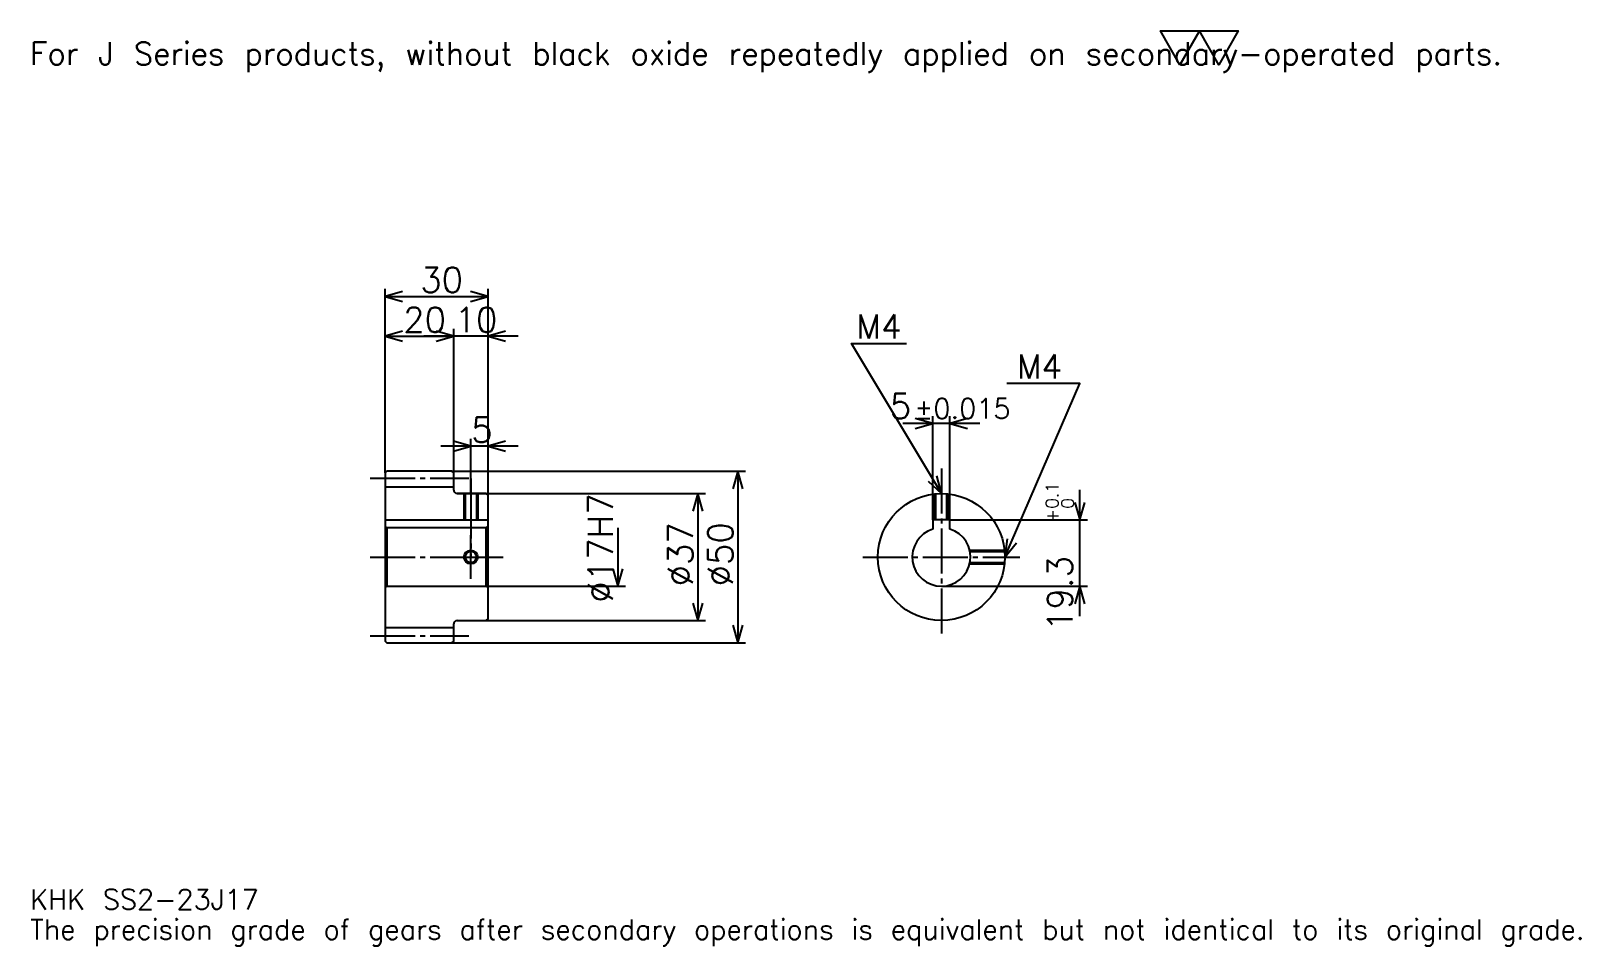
# Model space of a CAD drawing. Extents: x 15 to 466, y 5 to 272.
import ezdxf

# ---------------------------------------------------------------- set-up
doc = ezdxf.new("R2010")
doc.units = 0
doc.linetypes.add('DASHDOT', pattern=[17.478262, 13.108696, -1.456522, 1.456522, -1.456522])
doc.layers.get('0').update_dxf_attribs({"linetype": 'CONTINUOUS'})
doc.layers.add('DASHDOT', color=6, linetype='DASHDOT')
doc.styles.add('KANJI', font='TXT', dxfattribs={"bigfont": 'BIGFONT'})

msp = doc.modelspace()

# ---------------------------------------------------------------- linework, layer by layer
at = {"color": 5}
for p, q in [((117.978264, 143.706512), (117.978264, 196.869568)), ((117.978264, 194.684784), (147.978271, 194.684784)), ((147.978271, 143.706512), (147.978271, 196.869568)), ((137.978271, 143.706512), (137.978271, 185.217392)), ((117.978264, 183.032608), (137.978271, 183.032608)), ((156.717392, 183.032608), (129.239136, 183.032608)), ((277.586945, 129.506516), (277.586945, 159.782608)), ((282.586945, 129.506516), (282.586945, 159.782608)), ((291.32608, 157.597824), (268.847809, 157.597824)), ((156.717392, 150.989136), (134.239136, 150.989136)), ((142.978271, 143.706512), (142.978271, 153.17392)), ((117.978264, 143.206512), (117.978264, 143.706512)), ((137.478271, 143.706512), (147.978271, 143.706512)), ((137.978271, 143.206512), (137.978271, 143.706512)), ((142.978271, 137.206512), (142.978271, 143.706512)), ((142.978271, 137.206512), (142.978271, 143.706512)), ((147.978271, 143.706512), (222.989136, 143.706512)), ((147.978271, 136.706512), (147.978271, 143.706512)), ((220.804352, 143.706512), (220.804352, 93.70652)), ((138.978271, 137.206512), (147.978271, 137.206512)), ((147.978271, 137.206512), (211.33696, 137.206512)), ((209.152176, 137.206512), (209.152176, 100.20652)), ((320.434784, 101.467392), (320.434784, 138.245651)), ((185.847839, 127.20652), (185.847839, 110.20652)), ((282.586945, 129.506516), (322.619568, 129.506516)), ((147.978271, 110.20652), (188.032623, 110.20652)), ((280.086945, 110.20652), (322.619568, 110.20652)), ((138.978271, 100.20652), (147.978271, 100.20652)), ((147.978271, 100.20652), (211.33696, 100.20652)), ((137.478271, 93.70652), (147.978271, 93.70652)), ((147.978271, 93.70652), (222.989136, 93.70652))]:
    msp.add_line(p, q, dxfattribs=at)
at = {"color": 4}
for p, q in [((117.978264, 139.206512), (137.978271, 139.206512)), ((117.978264, 129.506516), (147.978271, 129.506516)), ((118.478264, 127.20652), (118.478264, 110.20652)), ((147.478271, 127.20652), (147.978271, 127.70652)), ((147.478271, 110.20652), (147.978271, 109.70652)), ((117.978264, 98.20652), (137.978271, 98.20652))]:
    msp.add_line(p, q, dxfattribs=at)
at = {"color": 7}
msp.add_lwpolyline([(349.565216, 262.17392), (343.884796, 272.02002), (366.606506, 272.02002), (360.926086, 262.17392), (355.245636, 272.02002), (349.565216, 262.17392)], dxfattribs=at)
at = {"color": 5}
for points in [[(123.076088, 196.141296), (117.978264, 194.684784), (123.076088, 193.228256)], [(142.880432, 193.228256), (147.978271, 194.684784), (142.880432, 196.141296)], [(123.076088, 184.489136), (117.978264, 183.032608), (123.076088, 181.57608)], [(132.880432, 181.57608), (137.978271, 183.032608), (132.880432, 184.489136)], [(132.880432, 181.57608), (137.978271, 183.032608), (132.880432, 184.489136)], [(153.07608, 184.489136), (147.978271, 183.032608), (153.07608, 181.57608)], [(280.086945, 137.206512), (253.869568, 180.902176), (269.891296, 180.902176)], [(298.586945, 118.70652), (320.434784, 169.25), (299.169586, 169.25)], [(272.489136, 156.141296), (277.586945, 157.597824), (272.489136, 159.054352)], [(287.684784, 159.054352), (282.586945, 157.597824), (287.684784, 156.141296)], [(137.880432, 149.532608), (142.978271, 150.989136), (137.880432, 152.445648)], [(153.07608, 152.445648), (147.978271, 150.989136), (153.07608, 149.532608)], [(222.260864, 138.608688), (220.804352, 143.706512), (219.347839, 138.608688)], [(276.215179, 140.828491), (280.086945, 137.206512), (278.713104, 142.32724)], [(210.608704, 132.108688), (209.152176, 137.206512), (207.695648, 132.108688)], [(318.978241, 134.60434), (320.434784, 129.506516), (321.891296, 134.60434)], [(299.272675, 123.963806), (298.586945, 118.70652), (301.946625, 122.807976)], [(184.391312, 115.304344), (185.847839, 110.20652), (187.304352, 115.304344)], [(321.891296, 105.108696), (320.434784, 110.20652), (318.978241, 105.108696)], [(207.695648, 105.304344), (209.152176, 100.20652), (210.608704, 105.304344)], [(219.347839, 98.804344), (220.804352, 93.70652), (222.260864, 98.804344)]]:
    msp.add_lwpolyline(points, dxfattribs=at)
at = {"color": 4}
for points in [[(137.978271, 138.206512), (137.978271, 143.206512), (137.478271, 143.706512), (118.478264, 143.706512), (117.978264, 143.206512), (117.978264, 109.70652)], [(138.978271, 100.20652), (147.478271, 100.20652), (147.978271, 100.70652), (147.978271, 136.706512), (147.478271, 137.206512), (138.978271, 137.206512)], [(140.978271, 137.206512), (140.978271, 129.506516)], [(141.358261, 137.206512), (141.358261, 129.506516)], [(144.598267, 137.206512), (144.598267, 129.506516)], [(144.978271, 137.206512), (144.978271, 129.506516)], [(278.086945, 129.506516), (278.086945, 137.098099)], [(278.466949, 129.506516), (278.466949, 137.135452)], [(281.70694, 129.506516), (281.70694, 137.135452)], [(282.086945, 129.506516), (282.086945, 137.098099)], [(117.978264, 109.70652), (118.478264, 110.20652), (147.478271, 110.20652), (147.478271, 127.20652), (118.478264, 127.20652), (117.978264, 127.70652)], [(282.586945, 126.830559), (282.586945, 129.506516), (277.586945, 129.506516), (277.586945, 126.830559)], [(288.348297, 120.70652), (298.478516, 120.70652)], [(288.431152, 120.326523), (298.5159, 120.326523)], [(288.348297, 116.70652), (298.478516, 116.70652)], [(288.431152, 117.086517), (298.5159, 117.086517)], [(117.978264, 109.70652), (117.978264, 94.20652), (118.478264, 93.70652), (137.478271, 93.70652), (137.978271, 94.20652), (137.978271, 99.20652)]]:
    msp.add_lwpolyline(points, dxfattribs=at)
for centre, radius in [((280.086945, 118.70652), 18.5), ((142.978271, 118.70652), 1.62)]:
    msp.add_circle(centre, radius, dxfattribs=at)
at = {"color": 7}
msp.add_circle((142.978271, 118.70652), 2, dxfattribs=at)
at = {"color": 4}
for centre, radius, start, end in [((138.978271, 138.206512), 1, 180, 270), ((280.086945, 118.70652), 8.5, 107.10463483, 72.89536517), ((138.978271, 99.20652), 1, 90, 180)]:
    msp.add_arc(centre, radius, start, end, dxfattribs=at)
at = {"layer": 'DASHDOT', "color": 7}
for p, q in [((113.608696, 141.706512), (142.347824, 141.706512)), ((280.086945, 144.489136), (280.086945, 95.836952)), ((142.978271, 137.206512), (142.978271, 118.70652)), ((113.608696, 118.70652), (152.347824, 118.70652)), ((257.217407, 118.70652), (302.956512, 118.70652)), ((113.608696, 95.70652), (142.347824, 95.70652))]:
    msp.add_line(p, q, dxfattribs=at)
for points in [[(142.978271, 141.57608), (142.978271, 125.136955)], [(142.978271, 112.336952), (142.978271, 125.076088)], [(136.608704, 118.70652), (149.347824, 118.70652)]]:
    msp.add_lwpolyline(points, dxfattribs=at)

# ---------------------------------------------------------------- texts
at = {"color": 7, "style": 'KANJI'}
for s, height, p in [('For J Series products, without black oxide repeatedly applied on secondary-operated parts.', 6.554348, (14.565217, 262.17392)), ('30', 7.282609, (128.244568, 195.849991)), ('20', 7.282609, (123.244568, 184.197815)), ('10', 7.282609, (138.244568, 184.197815)), ('M4', 6.991305, (255.32608, 182.358688)), ('M4', 6.991305, (302.082611, 170.706512)), ('5', 7.282609, (265.054199, 159.054352)), ('%%p0.015', 5.826087, (272.263092, 159.054352)), ('5', 7.282609, (143.11142, 152.154343)), ('KHK SS2-23J17', 5.826087, (14.565217, 16.02174)), ('The precision grade of gears after secondary operations is equivalent but not identical to its original grade.', 5.826087, (14.565217, 7.282609))]:
    msp.add_text(s, height=height, dxfattribs=at).set_placement(p)
for s, height, p in [('%%c17H7', 7.282609, (184.391312, 105.415756)), ('0.1', 3.641304, (314.171722, 132.761475)), ('+', 3.641304, (314.171722, 128.683212)), ('0', 3.641304, (318.686951, 132.761475)), ('%%c37', 7.282609, (207.695648, 110.149452)), ('%%c50', 7.282609, (219.347839, 110.14946)), ('19.3', 7.282609, (318.25, 97.161194))]:
    msp.add_text(s, height=height, rotation=90, dxfattribs=at).set_placement(p)

doc.saveas('drawing.dxf')
